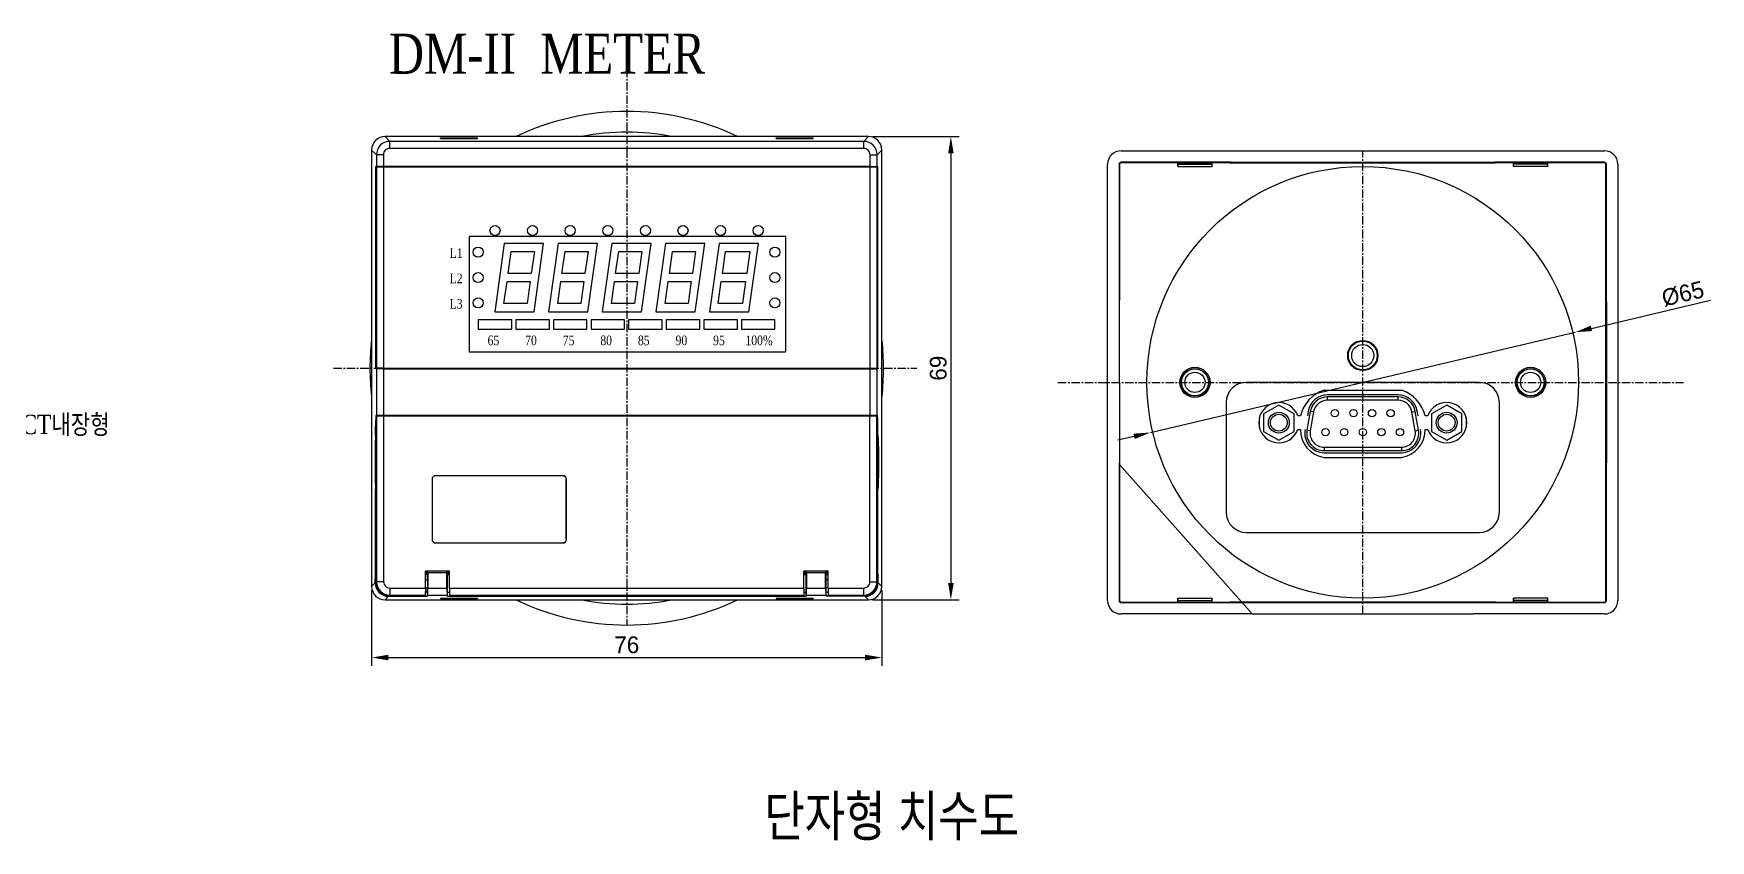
# Model space of a CAD drawing. Header units: millimetres. Extents: x 19 to 859, y 22 to 702.
# Drawn here: x 447.9 to 697.7, y 174.6 to 294.8 of the extents above; entities that cross this region are included whole.
import ezdxf
from ezdxf.enums import TextEntityAlignment as Align

# ---------------------------------------------------------------- set-up
doc = ezdxf.new("R2010")
doc.units = ezdxf.units.MM
doc.linetypes.add('CENTER', pattern=[2, 1.25, -0.25, 0.25, -0.25])
doc.layers.add('02___PRT_ALL_AXES', color=7, linetype='Continuous')
doc.layers.add('40', color=4, linetype='Continuous')
doc.styles.add('SS', font='batang.ttc', dxfattribs={"width": 0.8})
doc.styles.get("Standard").update_dxf_attribs({"font": 'BareunDotumPro1.ttf'})
doc.dimstyles.new('ISO-25', dxfattribs={"dimtxt": 2.5, "dimasz": 2.5, "dimexe": 1.25, "dimexo": 0.625, "dimtad": 1, "dimtxsty": 'Standard', "dimcen": 2.5, "dimadec": 0, "dimazin": 0, "dimtfac": 1, "dimtmove": 0, "dimatfit": 3, "dimfxl": 0, "dimarcsym": 0})

# ---------------------------------------------------------------- blocks, each defined once
blk = doc.blocks.new('*D6')
at = {"color": 0, "lineweight": -2}
for p, q in [((679.95, 250.88), (697.68, 255.07)), ((614.25, 235.37), (677.52, 250.31)), ((611.82, 234.8), (609.39, 234.22))]:
    blk.add_line(p, q, dxfattribs=at)
at = {"color": 0}
for points in [[(679.85, 251.29), (680.04, 250.48), (677.52, 250.31)], [(611.92, 234.39), (611.73, 235.2), (614.25, 235.37)]]:
    blk.add_solid(points, dxfattribs=at)
at = {"layer": 'Defpoints', "color": 0}
for p in [(677.52, 250.31), (614.25, 235.37)]:
    blk.add_point(p, dxfattribs=at)
at = {"color": 0, "insert": (693.57, 256.02), "char_height": 2.5, "attachment_point": 5, "rotation": 13.2846}
blk.add_mtext('%%c65', dxfattribs=at)
blk = doc.blocks.new('*D10')
at = {"color": 0, "lineweight": -2}
for p, q in [((498.25, 211.82), (498.25, 200.6)), ((574.25, 211.82), (574.25, 200.6)), ((500.75, 201.85), (571.75, 201.85))]:
    blk.add_line(p, q, dxfattribs=at)
at = {"color": 0}
for points in [[(500.75, 202.27), (500.75, 201.43), (498.25, 201.85)], [(571.75, 201.43), (571.75, 202.27), (574.25, 201.85)]]:
    blk.add_solid(points, dxfattribs=at)
at = {"layer": 'Defpoints', "color": 0}
for p in [(498.25, 212.45), (574.25, 212.45), (574.25, 201.85)]:
    blk.add_point(p, dxfattribs=at)
at = {"color": 0, "insert": (536.25, 203.73), "char_height": 2.5, "attachment_point": 5}
blk.add_mtext('76', dxfattribs=at)
blk = doc.blocks.new('*D11')
at = {"color": 0, "lineweight": -2}
for p, q in [((572.88, 279.45), (585.78, 279.45)), ((584.53, 276.95), (584.53, 212.95)), ((572.88, 210.45), (585.78, 210.45))]:
    blk.add_line(p, q, dxfattribs=at)
at = {"color": 0}
for points in [[(584.95, 276.95), (584.12, 276.95), (584.53, 279.45)], [(584.12, 212.95), (584.95, 212.95), (584.53, 210.45)]]:
    blk.add_solid(points, dxfattribs=at)
at = {"layer": 'Defpoints', "color": 0}
for p in [(572.25, 279.45), (572.25, 210.45), (584.53, 210.45)]:
    blk.add_point(p, dxfattribs=at)
at = {"color": 0, "insert": (582.66, 244.95), "char_height": 2.5, "attachment_point": 5, "rotation": 90}
blk.add_mtext('69', dxfattribs=at)

msp = doc.modelspace()

# ---------------------------------------------------------------- linework, layer by layer
at = {"color": 1, "linetype": 'CENTER'}
for p, q in [((536.25, 289.557), (536.25, 206.699)), ((645.885, 208.339), (645.885, 277.339)), ((492.564, 244.949), (579.462, 244.949)), ((600.475, 242.839), (693.674, 242.839))]:
    msp.add_line(p, q, dxfattribs=at)
at = {"color": 7, "linetype": 'Continuous'}
for p, q in [((498.25, 277.451), (498.25, 212.446)), ((498.958, 276.744), (498.25, 277.451)), ((500.955, 278.741), (500.247, 279.449)), ((572.253, 279.449), (500.247, 279.449)), ((500.955, 277.689), (500.955, 278.741)), ((571.545, 278.741), (500.955, 278.741)), ((571.545, 277.689), (500.955, 277.689)), ((508.5, 279.176), (508.5, 279.242)), ((508.5, 279.242), (514, 279.242)), ((508.5, 279.176), (514, 279.176)), ((514, 279.176), (514, 279.242)), ((558.5, 279.176), (558.5, 279.242)), ((558.5, 279.242), (564, 279.242)), ((558.5, 279.176), (564, 279.176)), ((564, 279.176), (564, 279.242)), ((571.545, 278.741), (572.253, 279.449)), ((571.545, 277.689), (571.545, 278.741)), ((573.543, 276.744), (574.25, 277.451)), ((574.25, 212.446), (574.25, 277.451)), ((609.882, 277.339), (629.42, 277.339)), ((662.35, 277.339), (681.887, 277.339)), ((498.958, 275.016), (498.853, 274.999)), ((498.853, 244.899), (498.853, 274.999)), ((498.853, 274.999), (509.41, 274.999)), ((498.853, 274.949), (498.958, 274.931)), ((498.853, 274.949), (509.5, 274.949)), ((498.958, 276.744), (498.958, 275.016)), ((500.01, 276.744), (498.958, 276.744)), ((500.01, 275.025), (498.958, 275.016)), ((498.958, 274.931), (498.958, 244.966)), ((500.01, 274.922), (498.958, 274.931)), ((500.01, 276.744), (500.01, 275.025)), ((500.01, 275.025), (572.49, 275.025)), ((500.01, 274.922), (500.01, 244.975)), ((500.01, 274.922), (572.49, 274.922)), ((509.41, 274.999), (509.425, 275.006)), ((509.41, 274.999), (509.41, 274.949)), ((509.425, 275.006), (513.075, 275.006)), ((509.5, 274.999), (509.5, 274.949)), ((509.514, 274.999), (509.514, 274.942)), ((509.514, 274.942), (512.986, 274.942)), ((512.986, 274.942), (512.986, 274.999)), ((513, 274.949), (513, 274.999)), ((513, 274.949), (534.5, 274.949)), ((513.09, 274.999), (513.075, 275.006)), ((513.09, 274.999), (513.09, 274.949)), ((513.09, 274.999), (534.41, 274.999)), ((534.41, 274.999), (534.425, 275.006)), ((534.41, 274.999), (534.41, 274.949)), ((534.425, 275.006), (538.075, 275.006)), ((534.5, 274.999), (534.5, 274.949)), ((534.514, 274.999), (534.514, 274.942)), ((534.514, 274.942), (537.986, 274.942)), ((537.986, 274.942), (537.986, 275.006)), ((538, 274.949), (538, 274.999)), ((538, 274.949), (559.5, 274.949)), ((538.09, 274.999), (538.075, 275.006)), ((538.09, 274.999), (538.09, 274.949)), ((538.09, 274.999), (559.41, 274.999)), ((559.41, 274.999), (559.425, 275.006)), ((559.41, 274.999), (559.41, 274.949)), ((559.425, 275.006), (563.075, 275.006)), ((559.5, 274.999), (559.5, 274.949)), ((559.514, 274.999), (559.514, 274.942)), ((559.514, 274.942), (562.986, 274.942)), ((562.986, 274.942), (562.986, 275.006)), ((563, 274.949), (563, 274.999)), ((563, 274.949), (573.647, 274.949)), ((563.09, 274.999), (563.075, 275.006)), ((563.09, 274.999), (563.09, 274.949)), ((563.09, 274.999), (573.647, 274.999)), ((572.49, 275.025), (572.49, 276.744)), ((572.49, 276.744), (573.543, 276.744)), ((572.49, 275.025), (573.543, 275.016)), ((572.49, 274.922), (573.543, 274.931)), ((572.49, 244.975), (572.49, 274.922)), ((573.543, 275.016), (573.543, 276.744)), ((573.543, 275.016), (573.647, 274.999)), ((573.647, 274.949), (573.543, 274.931)), ((573.543, 244.966), (573.543, 274.931)), ((573.647, 244.899), (573.647, 274.999)), ((607.885, 247.014), (607.885, 275.342)), ((609.587, 275.337), (609.587, 254.841)), ((609.662, 275.262), (609.587, 275.337)), ((609.662, 275.337), (609.662, 255.077)), ((609.962, 275.562), (609.887, 275.637)), ((626.218, 275.637), (609.887, 275.637)), ((618.315, 275.562), (609.887, 275.562)), ((618.315, 275.002), (618.315, 275.562)), ((618.35, 275.457), (618.315, 275.562)), ((618.35, 275.177), (618.315, 275.002)), ((618.315, 275.002), (623.455, 275.002)), ((618.35, 275.177), (618.35, 275.457)), ((623.42, 275.43), (618.35, 275.43)), ((618.367, 275.365), (618.35, 275.365)), ((618.35, 275.265), (618.367, 275.352)), ((618.367, 275.352), (618.367, 275.43)), ((618.367, 275.352), (623.402, 275.352)), ((623.402, 275.352), (623.402, 275.43)), ((623.42, 275.365), (623.402, 275.365)), ((623.42, 275.265), (623.402, 275.352)), ((623.42, 275.457), (623.455, 275.562)), ((623.42, 275.177), (623.42, 275.457)), ((623.42, 275.177), (623.455, 275.002)), ((623.455, 275.002), (623.455, 275.562)), ((626.084, 275.562), (623.455, 275.562)), ((681.883, 275.637), (665.552, 275.637)), ((668.315, 275.562), (665.685, 275.562)), ((668.315, 275.002), (668.315, 275.562)), ((668.35, 275.457), (668.315, 275.562)), ((668.35, 275.177), (668.315, 275.002)), ((673.455, 275.002), (668.315, 275.002)), ((668.35, 275.177), (668.35, 275.457)), ((673.42, 275.43), (668.35, 275.43)), ((668.367, 275.365), (668.35, 275.365)), ((668.35, 275.265), (668.367, 275.352)), ((668.367, 275.352), (668.367, 275.43)), ((673.402, 275.352), (668.367, 275.352)), ((673.402, 275.352), (673.402, 275.43)), ((673.42, 275.365), (673.402, 275.365)), ((673.42, 275.265), (673.402, 275.352)), ((673.42, 275.457), (673.455, 275.562)), ((673.42, 275.177), (673.42, 275.457)), ((673.42, 275.177), (673.455, 275.002)), ((681.883, 275.562), (673.455, 275.562)), ((673.455, 275.002), (673.455, 275.562)), ((681.808, 275.562), (681.883, 275.637)), ((682.107, 275.262), (682.182, 275.337)), ((682.107, 255.077), (682.107, 275.337)), ((682.182, 254.841), (682.182, 275.337)), ((683.885, 275.342), (683.885, 247.014)), ((512.796, 264.545), (512.796, 247.699)), ((559.903, 264.545), (512.796, 264.545)), ((559.903, 264.545), (559.903, 247.459)), ((512.796, 247.399), (559.903, 247.399)), ((498.853, 244.949), (498.958, 244.966)), ((498.853, 244.949), (504.75, 244.949)), ((498.958, 244.881), (498.853, 244.899)), ((498.853, 244.899), (504.674, 244.899)), ((500.01, 244.975), (498.958, 244.966)), ((498.958, 244.881), (498.958, 237.949)), ((500.01, 244.872), (498.958, 244.881)), ((500.01, 244.975), (572.49, 244.975)), ((500.01, 244.872), (500.01, 237.949)), ((500.01, 244.872), (572.49, 244.872)), ((504.674, 244.899), (504.674, 244.949)), ((504.674, 244.899), (504.689, 244.891)), ((504.689, 244.891), (507.811, 244.891)), ((504.75, 244.949), (504.751, 244.892)), ((504.764, 244.955), (504.764, 244.899)), ((504.764, 244.955), (507.736, 244.955)), ((507.736, 244.899), (507.736, 244.955)), ((507.75, 244.949), (507.749, 244.892)), ((507.75, 244.949), (534.75, 244.949)), ((507.826, 244.899), (507.811, 244.891)), ((507.826, 244.899), (507.826, 244.949)), ((507.826, 244.899), (534.674, 244.899)), ((534.674, 244.899), (534.674, 244.949)), ((534.674, 244.899), (534.689, 244.891)), ((534.689, 244.891), (537.811, 244.891)), ((534.751, 244.892), (534.75, 244.949)), ((534.764, 244.955), (534.764, 244.891)), ((534.764, 244.955), (537.736, 244.955)), ((537.736, 244.899), (537.736, 244.955)), ((537.75, 244.949), (537.749, 244.892)), ((537.75, 244.949), (564.75, 244.949)), ((537.826, 244.899), (537.811, 244.891)), ((537.826, 244.899), (537.826, 244.949)), ((537.826, 244.899), (564.674, 244.899)), ((564.674, 244.899), (564.674, 244.949)), ((564.674, 244.899), (564.689, 244.891)), ((564.689, 244.891), (567.811, 244.891)), ((564.751, 244.892), (564.75, 244.949)), ((564.764, 244.955), (567.736, 244.955)), ((564.764, 244.955), (564.764, 244.891)), ((567.736, 244.899), (567.736, 244.955)), ((567.749, 244.892), (567.75, 244.949)), ((567.75, 244.949), (573.647, 244.949)), ((567.826, 244.899), (567.811, 244.891)), ((567.826, 244.899), (567.826, 244.949)), ((567.826, 244.899), (573.647, 244.899)), ((572.49, 244.975), (573.543, 244.966)), ((572.49, 244.872), (573.543, 244.881)), ((572.49, 237.949), (572.49, 244.872)), ((573.647, 244.949), (573.543, 244.966)), ((573.543, 244.881), (573.647, 244.899)), ((573.543, 237.949), (573.543, 244.881)), ((663.235, 242.839), (628.535, 242.839)), ((625.535, 239.839), (625.535, 223.489)), ((651.141, 240.969), (640.628, 240.969)), ((651.141, 240.669), (640.628, 240.669)), ((640.628, 240.169), (640.628, 240.669)), ((651.141, 240.169), (640.628, 240.169)), ((651.141, 240.169), (651.141, 240.669)), ((666.235, 223.489), (666.235, 239.839)), ((498.916, 237.949), (573.585, 237.949)), ((498.933, 237.816), (498.979, 237.831)), ((498.979, 237.831), (500.031, 237.849)), ((498.979, 237.831), (498.979, 213.153)), ((500.031, 237.849), (500.031, 213.153)), ((500.031, 237.849), (572.469, 237.849)), ((500.603, 237.922), (500.603, 237.849)), ((500.903, 237.949), (500.903, 237.849)), ((571.597, 237.849), (571.597, 237.949)), ((571.897, 237.849), (571.897, 237.922)), ((572.469, 237.849), (573.522, 237.831)), ((572.469, 213.153), (572.469, 237.849)), ((573.568, 237.816), (573.522, 237.831)), ((573.522, 213.153), (573.522, 237.831)), ((607.885, 210.337), (607.885, 238.665)), ((633.385, 239.464), (631.111, 238.152)), ((631.111, 238.152), (631.111, 235.527)), ((635.658, 238.152), (633.385, 239.464)), ((635.658, 235.527), (635.658, 238.152)), ((638.068, 238.521), (637.574, 235.721)), ((637.772, 238.573), (637.643, 237.839)), ((638.56, 238.434), (638.067, 235.634)), ((638.56, 238.434), (638.068, 238.521)), ((653.209, 238.434), (653.701, 238.521)), ((653.703, 235.634), (653.209, 238.434)), ((654.195, 235.721), (653.701, 238.521)), ((654.126, 237.839), (653.997, 238.573)), ((658.385, 239.464), (656.111, 238.152)), ((656.111, 238.152), (656.111, 235.527)), ((660.658, 238.152), (658.385, 239.464)), ((660.658, 235.527), (660.658, 238.152)), ((683.885, 238.665), (683.885, 210.337)), ((498.832, 234.949), (498.832, 236.349)), ((498.832, 236.349), (498.855, 236.349)), ((498.855, 236.316), (498.855, 213.03)), ((573.645, 236.349), (573.668, 236.349)), ((573.645, 213.03), (573.645, 236.316)), ((573.668, 234.949), (573.668, 236.349)), ((631.111, 235.527), (633.385, 234.214)), ((633.385, 234.214), (635.658, 235.527)), ((637.29, 235.839), (637.279, 235.773)), ((638.067, 235.634), (637.574, 235.721)), ((653.703, 235.634), (654.195, 235.721)), ((656.111, 235.527), (658.385, 234.214)), ((658.385, 234.214), (660.658, 235.527)), ((640.135, 233.169), (651.635, 233.169)), ((640.135, 233.169), (640.135, 232.669)), ((640.135, 232.669), (651.635, 232.669)), ((640.135, 232.369), (651.635, 232.369)), ((651.635, 233.169), (651.635, 232.669)), ((609.587, 230.838), (609.587, 210.341)), ((609.662, 230.602), (609.662, 210.341)), ((682.107, 210.341), (682.107, 230.602)), ((682.182, 210.341), (682.182, 230.838)), ((507.245, 228.433), (507.25, 228.428)), ((507.245, 228.433), (507.245, 219.422)), ((507.25, 228.428), (507.25, 219.427)), ((507.745, 228.933), (507.75, 228.928)), ((526.755, 228.933), (507.745, 228.933)), ((526.75, 228.928), (507.75, 228.928)), ((526.755, 228.933), (526.75, 228.928)), ((527.255, 228.433), (527.25, 228.428)), ((527.25, 219.427), (527.25, 228.428)), ((527.255, 219.422), (527.255, 228.433)), ((498.832, 214.441), (498.832, 226.949)), ((573.668, 214.441), (573.668, 226.949)), ((628.535, 220.489), (663.235, 220.489)), ((507.245, 219.422), (507.25, 219.427)), ((507.745, 218.922), (507.75, 218.928)), ((507.745, 218.922), (526.755, 218.922)), ((507.75, 218.928), (526.75, 218.928)), ((526.755, 218.922), (526.75, 218.928)), ((527.255, 219.422), (527.25, 219.427)), ((498.797, 212.993), (498.25, 212.446)), ((498.797, 212.993), (498.812, 214.199)), ((498.812, 214.199), (498.832, 214.441)), ((498.855, 214.199), (498.812, 214.199)), ((498.832, 214.441), (498.855, 214.441)), ((498.979, 213.153), (498.855, 213.03)), ((500.031, 213.153), (498.979, 213.153)), ((506.25, 212.208), (506.25, 214.735)), ((509.85, 214.735), (506.25, 214.735)), ((506.25, 214.581), (506.59, 214.581)), ((506.568, 214.535), (506.25, 214.535)), ((506.25, 214.441), (506.568, 214.441)), ((506.561, 214.199), (506.25, 214.199)), ((506.25, 213.435), (506.595, 213.435)), ((506.558, 213.435), (506.561, 214.199)), ((506.561, 214.199), (506.568, 214.441)), ((506.568, 214.535), (506.59, 214.581)), ((506.568, 214.441), (506.568, 214.535)), ((506.595, 214.735), (506.595, 214.49)), ((506.595, 214.49), (506.627, 214.458)), ((509.505, 214.49), (506.595, 214.49)), ((506.627, 214.458), (506.627, 212.208)), ((509.473, 214.458), (506.627, 214.458)), ((509.505, 214.49), (509.473, 214.458)), ((509.473, 212.208), (509.473, 214.458)), ((509.505, 214.49), (509.505, 214.735)), ((509.533, 214.535), (509.51, 214.581)), ((509.51, 214.581), (509.85, 214.581)), ((509.533, 214.535), (509.533, 214.441)), ((509.85, 214.535), (509.533, 214.535)), ((509.539, 214.199), (509.533, 214.441)), ((509.533, 214.441), (509.85, 214.441)), ((509.55, 211.588), (509.539, 214.199)), ((509.539, 214.199), (509.85, 214.199)), ((509.85, 212.208), (509.85, 214.735)), ((566.25, 214.735), (562.65, 214.735)), ((562.65, 212.208), (562.65, 214.735)), ((562.65, 214.581), (562.99, 214.581)), ((562.968, 214.535), (562.65, 214.535)), ((562.65, 214.441), (562.968, 214.441)), ((562.65, 214.199), (562.961, 214.199)), ((562.95, 211.588), (562.961, 214.199)), ((562.961, 214.199), (562.968, 214.441)), ((562.968, 214.535), (562.99, 214.581)), ((562.968, 214.441), (562.968, 214.535)), ((562.995, 214.735), (562.995, 214.49)), ((565.905, 214.49), (562.995, 214.49)), ((562.995, 214.49), (563.027, 214.458)), ((565.873, 214.458), (563.027, 214.458)), ((563.027, 214.458), (563.027, 212.208)), ((565.905, 214.49), (565.873, 214.458)), ((565.873, 212.208), (565.873, 214.458)), ((565.905, 214.49), (565.905, 214.735)), ((566.25, 213.435), (565.905, 213.435)), ((565.91, 214.581), (566.25, 214.581)), ((565.933, 214.535), (565.91, 214.581)), ((566.25, 214.535), (565.933, 214.535)), ((565.933, 214.535), (565.933, 214.441)), ((566.25, 214.441), (565.933, 214.441)), ((565.939, 214.199), (565.933, 214.441)), ((565.939, 214.199), (566.25, 214.199)), ((565.942, 213.435), (565.939, 214.199)), ((566.25, 212.208), (566.25, 214.735)), ((572.469, 213.153), (573.522, 213.153)), ((573.522, 213.153), (573.645, 213.03)), ((573.668, 214.441), (573.645, 214.441)), ((573.645, 214.199), (573.688, 214.199)), ((573.688, 214.199), (573.668, 214.441)), ((573.703, 212.993), (573.688, 214.199)), ((573.703, 212.993), (574.25, 212.446)), ((499.515, 211.588), (499.339, 211.588)), ((500.777, 210.978), (500.247, 210.449)), ((500.247, 210.449), (572.253, 210.449)), ((500.777, 210.978), (506.55, 210.978)), ((500.841, 211.113), (500.935, 211.116)), ((500.976, 211.156), (500.935, 211.116)), ((500.935, 211.116), (506.219, 211.116)), ((500.935, 211.114), (506.218, 211.114)), ((500.976, 212.208), (500.976, 211.156)), ((500.976, 212.208), (506.25, 212.208)), ((500.976, 211.156), (506.233, 211.156)), ((506.219, 211.116), (506.218, 211.114)), ((506.219, 211.116), (506.233, 211.156)), ((506.25, 212.208), (506.233, 211.156)), ((506.55, 211.588), (506.24, 211.588)), ((506.25, 212.235), (506.595, 212.235)), ((506.55, 211.588), (506.553, 212.235)), ((506.55, 210.978), (506.55, 211.588)), ((506.609, 211.156), (506.55, 210.978)), ((506.609, 211.156), (506.627, 212.208)), ((506.609, 211.156), (509.491, 211.156)), ((506.627, 212.208), (509.473, 212.208)), ((508.5, 210.721), (514, 210.721)), ((508.5, 210.721), (508.5, 210.656)), ((508.5, 210.656), (514, 210.656)), ((509.473, 212.208), (509.491, 211.156)), ((509.55, 210.978), (509.491, 211.156)), ((509.55, 211.588), (509.86, 211.588)), ((509.55, 210.978), (509.55, 211.588)), ((509.55, 210.978), (562.95, 210.978)), ((509.85, 212.208), (562.65, 212.208)), ((509.85, 212.208), (509.868, 211.156)), ((509.881, 211.116), (509.868, 211.156)), ((509.868, 211.156), (562.633, 211.156)), ((509.881, 211.116), (509.882, 211.114)), ((509.881, 211.116), (562.619, 211.116)), ((509.882, 211.114), (562.618, 211.114)), ((514, 210.721), (514, 210.656)), ((558.5, 210.721), (564, 210.721)), ((558.5, 210.721), (558.5, 210.656)), ((558.5, 210.656), (564, 210.656)), ((562.619, 211.116), (562.618, 211.114)), ((562.633, 211.156), (562.619, 211.116)), ((562.65, 212.208), (562.633, 211.156)), ((562.64, 211.588), (562.95, 211.588)), ((562.95, 210.978), (562.95, 211.588)), ((563.009, 211.156), (562.95, 210.978)), ((563.009, 211.156), (563.027, 212.208)), ((563.009, 211.156), (565.891, 211.156)), ((563.027, 212.208), (565.873, 212.208)), ((564, 210.721), (564, 210.656)), ((565.873, 212.208), (565.891, 211.156)), ((565.95, 210.978), (565.891, 211.156)), ((566.25, 212.235), (565.905, 212.235)), ((565.95, 211.588), (565.947, 212.235)), ((565.95, 211.588), (566.26, 211.588)), ((565.95, 210.978), (565.95, 211.588)), ((571.724, 210.978), (565.95, 210.978)), ((566.25, 212.208), (571.524, 212.208)), ((566.25, 212.208), (566.268, 211.156)), ((566.268, 211.156), (571.524, 211.156)), ((566.268, 211.156), (566.281, 211.116)), ((566.281, 211.116), (571.565, 211.116)), ((566.281, 211.116), (566.282, 211.114)), ((566.282, 211.114), (571.565, 211.114)), ((571.524, 212.208), (571.524, 211.156)), ((571.524, 211.156), (571.565, 211.116)), ((571.565, 211.116), (571.659, 211.113)), ((571.724, 210.978), (572.253, 210.449)), ((572.986, 211.588), (573.161, 211.588)), ((609.662, 210.416), (609.587, 210.341)), ((609.887, 210.117), (618.315, 210.117)), ((609.962, 210.117), (609.887, 210.042)), ((609.887, 210.042), (626.218, 210.042)), ((618.315, 210.676), (623.455, 210.676)), ((618.315, 210.676), (618.35, 210.501)), ((618.315, 210.117), (618.315, 210.676)), ((618.35, 210.222), (618.315, 210.117)), ((618.35, 210.222), (618.35, 210.501)), ((618.35, 210.414), (618.367, 210.326)), ((618.367, 210.314), (618.35, 210.314)), ((623.42, 210.249), (618.35, 210.249)), ((618.367, 210.326), (623.402, 210.326)), ((618.367, 210.249), (618.367, 210.326)), ((623.42, 210.414), (623.402, 210.326)), ((623.402, 210.249), (623.402, 210.326)), ((623.42, 210.314), (623.402, 210.314)), ((623.455, 210.676), (623.42, 210.501)), ((623.42, 210.222), (623.42, 210.501)), ((623.42, 210.222), (623.455, 210.117)), ((623.455, 210.117), (623.455, 210.676)), ((623.455, 210.117), (626.084, 210.117)), ((665.552, 210.042), (681.883, 210.042)), ((665.685, 210.117), (668.315, 210.117)), ((673.455, 210.676), (668.315, 210.676)), ((668.315, 210.676), (668.35, 210.501)), ((668.315, 210.117), (668.315, 210.676)), ((668.35, 210.222), (668.315, 210.117)), ((668.35, 210.222), (668.35, 210.501)), ((668.35, 210.414), (668.367, 210.326)), ((668.367, 210.314), (668.35, 210.314)), ((673.42, 210.249), (668.35, 210.249)), ((673.402, 210.326), (668.367, 210.326)), ((668.367, 210.249), (668.367, 210.326)), ((673.42, 210.414), (673.402, 210.326)), ((673.402, 210.249), (673.402, 210.326)), ((673.42, 210.314), (673.402, 210.314)), ((673.455, 210.676), (673.42, 210.501)), ((673.42, 210.222), (673.42, 210.501)), ((673.42, 210.222), (673.455, 210.117)), ((673.455, 210.117), (673.455, 210.676)), ((673.455, 210.117), (681.883, 210.117)), ((681.808, 210.117), (681.883, 210.042)), ((682.107, 210.416), (682.182, 210.341)), ((629.42, 208.339), (609.882, 208.339)), ((681.887, 208.339), (662.35, 208.339))]:
    msp.add_line(p, q, dxfattribs=at)
for p, q in [((629.42, 277.339), (662.35, 277.339)), ((626.084, 275.562), (665.685, 275.562)), ((626.218, 275.637), (665.552, 275.637)), ((609.587, 254.841), (609.662, 230.602)), ((682.107, 230.602), (682.107, 255.077)), ((682.182, 254.841), (682.182, 230.838)), ((512.796, 247.699), (512.796, 247.399)), ((607.885, 238.665), (607.885, 247.014)), ((683.885, 247.014), (683.885, 238.665)), ((609.662, 230.602), (629.42, 208.339)), ((665.685, 210.117), (626.084, 210.117)), ((626.218, 210.042), (665.552, 210.042)), ((629.42, 208.339), (662.35, 208.339))]:
    msp.add_line(p, q)
at = {"color": 1, "linetype": 'Continuous'}
for p, q in [((640.135, 241.669), (651.635, 241.669)), ((636.585, 237.839), (636.213, 237.839)), ((655.556, 237.839), (655.185, 237.839)), ((636.213, 235.839), (636.585, 235.839)), ((654.491, 235.773), (654.479, 235.839)), ((655.185, 235.839), (655.556, 235.839)), ((640.135, 231.669), (651.635, 231.669))]:
    msp.add_line(p, q, dxfattribs=at)
at = {"color": 7, "linetype": 'Continuous'}
for centre, radius in [((645.885, 242.839), 32.15), ((645.885, 246.839), 2.15), ((645.885, 246.839), 1.65), ((620.885, 242.839), 2.052), ((620.885, 242.839), 2.009), ((670.885, 242.839), 2.052), ((670.885, 242.839), 2.009), ((620.885, 242.839), 1.509), ((670.885, 242.839), 1.509), ((633.385, 236.839), 1.55), ((633.385, 236.839), 1.25), ((641.735, 238.259), 0.55), ((644.505, 238.259), 0.55), ((647.265, 238.259), 0.55), ((650.035, 238.259), 0.55), ((658.385, 236.839), 1.55), ((658.385, 236.839), 1.25), ((640.345, 235.419), 0.55), ((643.115, 235.419), 0.55), ((645.885, 235.419), 0.55), ((648.655, 235.419), 0.55), ((651.425, 235.419), 0.55)]:
    msp.add_circle(centre, radius, dxfattribs=at)
for centre, radius, start, end in [((536.25, 244.949), 35.15, 79.07725, 100.92275), ((500.958, 276.741), 2, 90.08421, 179.91579), ((571.542, 276.741), 2, 0.08421, 89.91579), ((609.887, 275.337), 0.225, 89.98645, 180.01355), ((681.883, 275.337), 0.225, 359.98645, 90.01355), ((628.535, 239.839), 3, 90, 180), ((663.235, 239.839), 3, 0, 90), ((640.628, 238.069), 2.9, 90, 170), ((640.628, 238.069), 2.6, 90, 170), ((640.628, 238.069), 2.1, 90, 170), ((651.141, 238.069), 2.9, 10, 90), ((651.141, 238.069), 2.6, 10, 90), ((651.141, 238.069), 2.1, 10, 90), ((487.868, 230.99), 11.657, 19.4695, 19.85245), ((584.633, 230.99), 11.657, 160.14755, 160.5305), ((640.135, 235.269), 2.9, 170, 270), ((640.135, 235.269), 2.6, 170, 270), ((640.135, 235.269), 2.1, 170, 270), ((651.635, 235.269), 2.6, 270, 10), ((651.635, 235.269), 2.1, 270, 10), ((487.874, 230.905), 11.65, 340.14755, 340.53109), ((584.626, 230.905), 11.65, 199.46891, 199.85245), ((628.535, 223.489), 3, 180, 270), ((663.235, 223.489), 3, 270, 0), ((500.979, 213.156), 2, 180.08421, 269.91579), ((571.521, 213.156), 2, 270.08421, 359.91579), ((536.25, 244.949), 35.15, 259.07725, 280.92275), ((609.887, 210.341), 0.225, 179.98645, 270.01355), ((681.883, 210.341), 0.225, 269.98645, 0.01355)]:
    msp.add_arc(centre, radius, start, end, dxfattribs=at)
at = {"color": 1, "linetype": 'Continuous'}
for centre, radius, start, end in [((633.385, 236.839), 3, 19.47122, 340.52878), ((641.796, 236.569), 5.364, 108.04142, 166.30414), ((649.974, 236.569), 5.364, 13.69586, 71.95858), ((658.385, 236.839), 3, 199.47122, 160.52878), ((640.721, 235.765), 4.137, 178.96339, 261.85337), ((651.048, 235.765), 4.137, 278.14663, 1.03661)]:
    msp.add_arc(centre, radius, start, end, dxfattribs=at)
at = {"color": 0, "linetype": 'Continuous'}
msp.add_arc((651.635, 235.269), 2.9, 270, 10, dxfattribs=at)
at = {"color": 7, "linetype": 'Continuous'}
for centre, major_axis, ratio, start_param, end_param in [((500.253, 277.446), (1.418, -1.418), 0.9972647, 2.357564, 3.9256213), ((572.247, 277.446), (1.418, 1.418), 0.9972647, -0.7840286, 0.7840286), ((609.887, 275.337), (1.418, -1.418), 0.9972647, 2.357564, 3.9256213), ((681.882, 275.337), (-1.418, -1.418), 0.9972647, 2.357564, 3.9256213), ((609.887, 275.337), (0.213, -0.213), 0.9972647, 8.6407493, 10.2088066), ((681.882, 275.337), (-0.213, -0.213), 0.9972647, 8.6407493, 10.2088066), ((498.916, 236.349), (0, 1.6), 0.0524078, 0, 1.5707963), ((498.934, 236.316), (0, 1.5), 0.0524078, 6.3006386, 7.8539816), ((500.613, 236.349), (0, 1.6), 0.0349208, 0.1819588, 0.3537786), ((571.887, 236.349), (0, 1.6), 0.0349208, -0.3537841, -0.1819588), ((573.566, 236.316), (0, 1.5), 0.0524078, -1.5707963, -0.0174533), ((573.585, 236.349), (0, 1.6), 0.0524078, -1.5707963, 0), ((507.745, 228.433), (0.354, -0.354), 0.9996955, 2.3563468, 3.9268385), ((507.75, 228.427), (0.354, -0.354), 0.9996955, 2.3563468, 3.9268385), ((526.75, 228.427), (-0.354, -0.354), 0.9996955, 2.3563468, 3.9268385), ((526.755, 228.433), (0.354, 0.354), 0.9996955, -0.7852459, 0.7852459), ((507.745, 219.422), (0.354, 0.354), 0.9996955, 2.3563468, 3.9268385), ((507.75, 219.428), (0.354, 0.354), 0.9996955, 2.3563468, 3.9268385), ((526.75, 219.428), (-0.354, 0.354), 0.9996955, 2.3563468, 3.9268385), ((526.755, 219.422), (-0.354, 0.354), 0.9996955, -3.9268385, -2.3563468), ((500.253, 212.451), (1.418, 1.418), 0.9972647, -3.9256213, -2.357564), ((500.8, 212.998), (0.876, 1.838), 0.9802708, -4.2724963, -3.506276), ((500.858, 213.036), (1.418, 1.418), 0.9972647, 2.357564, 2.5671651), ((506.595, 212.835), (0, 0.7), 0.0174551, -3.6798354, 0.5382428), ((506.59, 214.881), (0, 0.3), 0.0174551, -3.1066861, -2.0799773), ((509.51, 214.881), (0, 0.3), 0.0174551, -4.203208, -3.1764992), ((562.99, 214.881), (0, 0.3), 0.0174551, -3.1066861, -2.0799773), ((565.905, 212.835), (0, 0.7), 0.0174551, -0.5382428, 3.6798354), ((565.91, 214.881), (0, 0.3), 0.0174551, -4.203208, -3.1764992), ((572.247, 212.451), (1.418, -1.418), 0.9972647, -0.7840286, 0.7840286), ((571.7, 212.998), (-0.876, 1.838), 0.9802708, -2.7769093, -2.010689), ((571.642, 213.036), (-1.418, 1.418), 0.9972647, -2.5671651, -2.357564), ((500.782, 212.981), (1.418, 1.418), 0.9972647, -3.159401, -2.357564), ((571.718, 212.981), (1.418, -1.418), 0.9972647, -0.7840286, 0.0178083), ((609.887, 210.342), (1.418, 1.418), 0.9972647, 2.357564, 3.9256213), ((609.887, 210.342), (0.213, 0.213), 0.9972647, 8.6407493, 10.2088066), ((681.882, 210.342), (-0.213, 0.213), 0.9972647, 8.6407493, 10.2088066), ((681.882, 210.342), (-1.418, 1.418), 0.9972647, 2.357564, 3.9256213)]:
    msp.add_ellipse(centre, major_axis=major_axis, ratio=ratio, start_param=start_param, end_param=end_param, dxfattribs=at)
for points, knots in [([(500.955, 277.689), (500.832, 277.689), (500.583, 277.639), (500.269, 277.429), (500.059, 277.115), (500.01, 276.867), (500.01, 276.744)], [0, 0, 0, 0, 0.2502191, 0.500153, 0.7500302, 1, 1, 1, 1]), ([(572.49, 276.744), (572.491, 276.867), (572.441, 277.115), (572.231, 277.43), (571.917, 277.639), (571.668, 277.689), (571.545, 277.689)], [0, 0, 0, 0, 0.2502191, 0.500153, 0.7500302, 1, 1, 1, 1]), ([(498.832, 234.949), (498.803, 234.328), (498.765, 232.994), (498.747, 230.949), (498.765, 228.903), (498.803, 227.569), (498.832, 226.949)], [0, 0, 0, 0, 0.2329971, 0.500001, 0.7670065, 1, 1, 1, 1]), ([(573.668, 234.949), (573.697, 234.328), (573.735, 232.994), (573.754, 230.949), (573.735, 228.903), (573.697, 227.569), (573.668, 226.949)], [0, 0, 0, 0, 0.2329971, 0.500001, 0.7670065, 1, 1, 1, 1]), ([(498.899, 212.614), (498.926, 212.488), (499.004, 212.247), (499.188, 211.926), (499.418, 211.661), (499.756, 211.389), (500.233, 211.17), (500.641, 211.114), (500.84, 211.114)], [0, 0, 0, 0, 0.1453169, 0.2844545, 0.4157128, 0.5400544, 0.7741645, 1, 1, 1, 1]), ([(500.031, 213.153), (500.031, 213.03), (500.08, 212.782), (500.29, 212.467), (500.605, 212.258), (500.853, 212.208), (500.976, 212.208)], [0, 0, 0, 0, 0.2502193, 0.5001512, 0.7500273, 1, 1, 1, 1]), ([(571.524, 212.208), (571.647, 212.208), (571.896, 212.258), (572.21, 212.468), (572.42, 212.782), (572.47, 213.03), (572.469, 213.153)], [0, 0, 0, 0, 0.2502193, 0.5001512, 0.7500273, 1, 1, 1, 1]), ([(571.66, 211.114), (571.859, 211.114), (572.268, 211.17), (572.744, 211.389), (573.083, 211.661), (573.312, 211.926), (573.496, 212.247), (573.574, 212.488), (573.601, 212.614)], [0, 0, 0, 0, 0.2258312, 0.4599354, 0.5842729, 0.7155252, 0.8546651, 1, 1, 1, 1])]:
    msp.add_open_spline(points, degree=3, knots=knots, dxfattribs=at)
at = {"layer": '02___PRT_ALL_AXES', "color": 7, "linetype": 'Continuous'}
for p, q in [((518.011, 263.529), (516.583, 253.369)), ((523.868, 263.529), (518.011, 263.529)), ((518.593, 259.049), (519.054, 262.329)), ((519.054, 262.329), (522.487, 262.329)), ((522.487, 262.329), (522.026, 259.049)), ((522.44, 253.369), (523.868, 263.529)), ((526.011, 263.529), (524.583, 253.369)), ((531.868, 263.529), (526.011, 263.529)), ((526.593, 259.049), (527.054, 262.329)), ((527.054, 262.329), (530.487, 262.329)), ((530.487, 262.329), (530.026, 259.049)), ((530.44, 253.369), (531.868, 263.529)), ((534.011, 263.529), (532.583, 253.369)), ((539.868, 263.529), (534.011, 263.529)), ((534.593, 259.049), (535.054, 262.329)), ((535.054, 262.329), (538.487, 262.329)), ((538.487, 262.329), (538.026, 259.049)), ((538.44, 253.369), (539.868, 263.529)), ((542.011, 263.529), (540.583, 253.369)), ((547.868, 263.529), (542.011, 263.529)), ((542.593, 259.049), (543.054, 262.329)), ((543.054, 262.329), (546.487, 262.329)), ((546.487, 262.329), (546.026, 259.049)), ((546.44, 253.369), (547.868, 263.529)), ((550.011, 263.529), (548.583, 253.369)), ((555.868, 263.529), (550.011, 263.529)), ((550.492, 259.049), (550.953, 262.329)), ((550.953, 262.329), (554.588, 262.329)), ((554.588, 262.329), (554.127, 259.049)), ((554.44, 253.369), (555.868, 263.529)), ((517.963, 254.569), (518.424, 257.849)), ((518.424, 257.849), (521.857, 257.849)), ((522.026, 259.049), (518.593, 259.049)), ((521.857, 257.849), (521.396, 254.569)), ((525.963, 254.569), (526.424, 257.849)), ((526.424, 257.849), (529.857, 257.849)), ((530.026, 259.049), (526.593, 259.049)), ((529.857, 257.849), (529.396, 254.569)), ((533.963, 254.569), (534.424, 257.849)), ((534.424, 257.849), (537.857, 257.849)), ((538.026, 259.049), (534.593, 259.049)), ((537.857, 257.849), (537.396, 254.569)), ((541.963, 254.569), (542.424, 257.849)), ((542.424, 257.849), (545.857, 257.849)), ((546.026, 259.049), (542.593, 259.049)), ((545.857, 257.849), (545.396, 254.569)), ((549.862, 254.569), (550.323, 257.849)), ((550.323, 257.849), (553.958, 257.849)), ((554.127, 259.049), (550.492, 259.049)), ((553.958, 257.849), (553.497, 254.569)), ((516.583, 253.369), (522.44, 253.369)), ((521.396, 254.569), (517.963, 254.569)), ((524.583, 253.369), (530.44, 253.369)), ((529.396, 254.569), (525.963, 254.569)), ((532.583, 253.369), (538.44, 253.369)), ((537.396, 254.569), (533.963, 254.569)), ((540.583, 253.369), (546.44, 253.369)), ((545.396, 254.569), (541.963, 254.569)), ((548.583, 253.369), (554.44, 253.369)), ((553.497, 254.569), (549.862, 254.569)), ((514.125, 252.149), (514.125, 250.749)), ((519.125, 252.149), (514.125, 252.149)), ((514.125, 250.749), (519.125, 250.749)), ((519.125, 250.749), (519.125, 252.149)), ((519.725, 252.149), (519.725, 250.749)), ((524.725, 252.149), (519.725, 252.149)), ((519.725, 250.749), (524.725, 250.749)), ((524.725, 250.749), (524.725, 252.149)), ((525.325, 252.149), (525.325, 250.749)), ((530.325, 252.149), (525.325, 252.149)), ((525.325, 250.749), (530.325, 250.749)), ((530.325, 250.749), (530.325, 252.149)), ((530.925, 252.149), (530.925, 250.749)), ((535.925, 252.149), (530.925, 252.149)), ((530.925, 250.749), (535.925, 250.749)), ((535.925, 250.749), (535.925, 252.149)), ((536.525, 252.149), (536.525, 250.749)), ((541.525, 252.149), (536.525, 252.149)), ((536.525, 250.749), (541.525, 250.749)), ((541.525, 250.749), (541.525, 252.149)), ((542.125, 252.149), (542.125, 250.749)), ((547.125, 252.149), (542.125, 252.149)), ((542.125, 250.749), (547.125, 250.749)), ((547.125, 250.749), (547.125, 252.149)), ((547.725, 252.149), (547.725, 250.749)), ((552.725, 252.149), (547.725, 252.149)), ((547.725, 250.749), (552.725, 250.749)), ((552.725, 250.749), (552.725, 252.149)), ((558.325, 252.149), (553.325, 252.149)), ((553.325, 252.149), (553.325, 250.749)), ((553.325, 250.749), (558.325, 250.749)), ((558.325, 250.749), (558.325, 252.149)), ((630.48, 236.093), (630.48, 237.586)), ((661.29, 237.586), (661.29, 236.093))]:
    msp.add_line(p, q, dxfattribs=at)
for centre, radius in [((516.625, 265.449), 0.75), ((522.225, 265.449), 0.75), ((527.825, 265.449), 0.75), ((533.425, 265.449), 0.75), ((539.025, 265.449), 0.75), ((544.625, 265.449), 0.75), ((550.225, 265.449), 0.75), ((555.825, 265.449), 0.75), ((514.125, 262.229), 0.75), ((558.325, 262.229), 0.75), ((514.125, 258.449), 0.75), ((558.325, 258.449), 0.75), ((514.125, 254.669), 0.75), ((558.325, 254.669), 0.75), ((645.885, 246.839), 2.25), ((620.885, 242.839), 2.25), ((670.885, 242.839), 2.25)]:
    msp.add_circle(centre, radius, dxfattribs=at)
for start, end in [(64.485, 115.515), (173.7303, 186.2697), (353.7303, 6.2697), (244.485, 295.515)]:
    msp.add_arc((536.25, 244.949), 38.25, start, end, dxfattribs=at)

# ---------------------------------------------------------------- texts
at = {"color": 0, "style": 'SS', "width": 0.8}
for s, p in [('DM-II  METER', (500.813, 288.799)), (' 단자형 치수도', (554.931, 175.244))]:
    msp.add_text(s, height=6, dxfattribs=at).set_placement(p)
at = {"lineweight": 18, "insert": (397.455, 238.016), "char_height": 2.88, "width": 69.37651, "attachment_point": 1, "style": 'SS'}
msp.add_mtext('ZCT 연결 : Z1,Z2표식이 없는경우 ZCT내장형', dxfattribs=at)
at = {"layer": '40', "color": 0, "style": 'SS', "width": 0.8}
for s, p in [('L1', (510.836, 261.386)), ('L2', (510.836, 257.606)), ('L3', (510.836, 253.826)), ('65', (516.387, 248.377)), ('70', (521.987, 248.377)), ('75', (527.587, 248.377)), ('80', (533.187, 248.377)), ('85', (538.787, 248.377)), ('90', (544.387, 248.377)), ('95', (549.987, 248.377)), ('100%%%', (555.955, 248.377))]:
    msp.add_text(s, height=1.4352, dxfattribs=at).set_placement(p, align=Align.CENTER)

# ---------------------------------------------------------------- dimensions: what is measured, and where the dimension line sits
dim = msp.add_linear_dim(base=(584.533, 210.449), p1=(572.253, 279.449), p2=(572.253, 210.449), angle=90, dimstyle='ISO-25')
dim.commit()
dim.dimension.update_dxf_attribs({"geometry": '*D11', "text_midpoint": (582.658, 244.949)})
dim = msp.add_diameter_dim_2p(p1=(614.254, 235.371), p2=(677.515, 250.307), dimstyle='ISO-25', override={"dimfxl": 3})
dim.commit()
dim.dimension.update_dxf_attribs({"geometry": '*D6', "text_midpoint": (693.996, 254.199), "dimtype": 163})
dim = msp.add_linear_dim(base=(574.25, 201.851), p1=(498.25, 212.446), p2=(574.25, 212.446), dimstyle='ISO-25')
dim.commit()
dim.dimension.update_dxf_attribs({"geometry": '*D10', "text_midpoint": (536.25, 203.726)})

doc.saveas('drawing.dxf')
